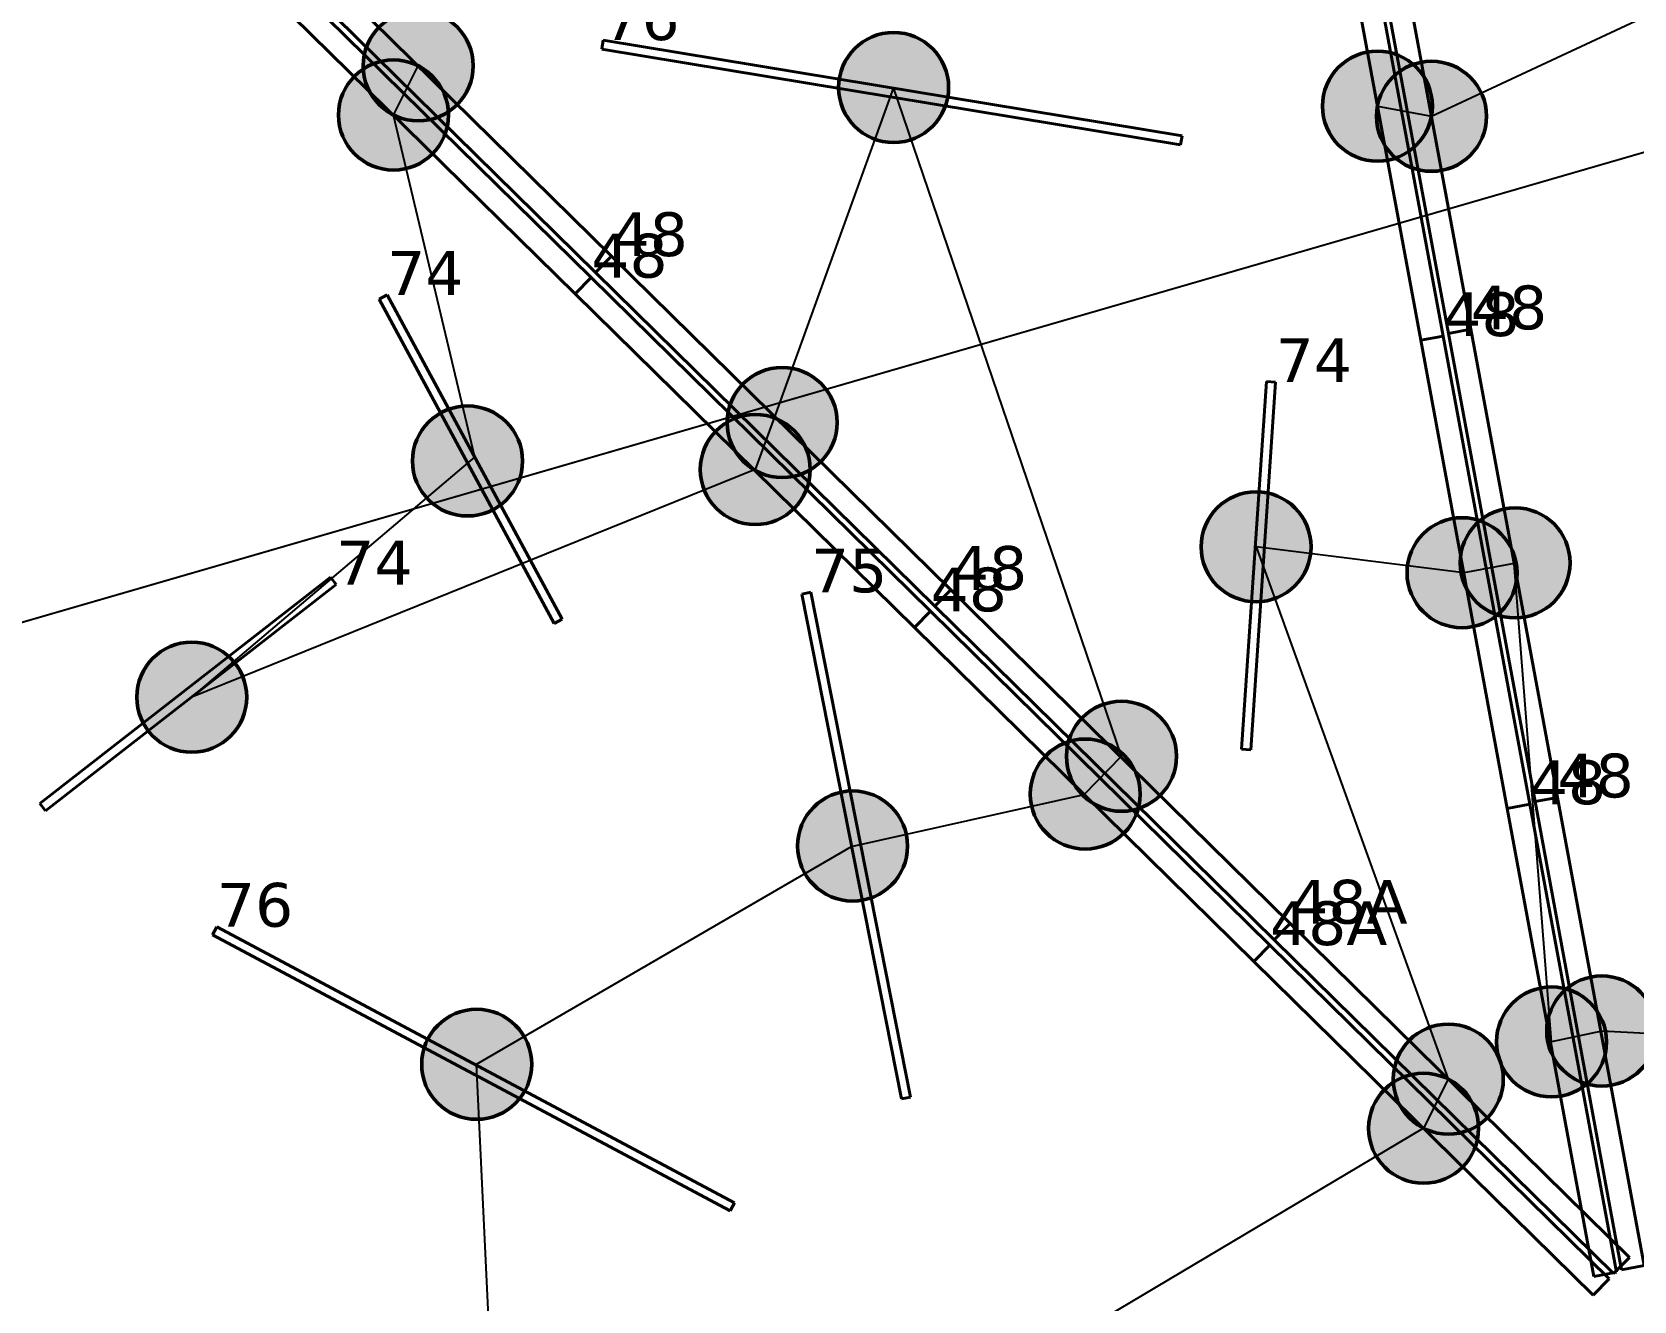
# Model space of a CAD drawing. Header units: millimetres. Extents: x -243740 to 150609, y -473655 to -165121.
# Drawn here: x 35149 to 41740, y -367602 to -362383 of the extents above; entities that cross this region are included whole.
import ezdxf

# ---------------------------------------------------------------- set-up
doc = ezdxf.new("R2010")
doc.units = ezdxf.units.MM
doc.linetypes.add('Штрих', pattern=[6.35, 3.175, -3.175])
for name, color, linetype in [('_Гр.ЩД-1C.10.4.I6.7', 6, 'Continuous'), ('_Гр.ЩД-1C.10.4.I6.8', 6, 'Continuous'), ('_Гр.ЩД-1C.10.4.I7.4', 6, 'Continuous'), ('Вставка', 252, 'Continuous')]:
    doc.layers.add(name, color=color, linetype=linetype)
for name, color, linetype, lineweight in [('_освещение_dali', 3, 'Continuous', 50), ('A-ANNO-DIMS', 7, 'Continuous', 9), ('DLX_FL1_LUM 122', 1, 'Continuous', 40), ('DLX_FL1_LUM 222', 5, 'Continuous', 40), ('DLX_LUM 12', 5, 'Continuous', 40), ('DLX_LUM 14', 5, 'Continuous', 40), ('DLX_LUM 17', 5, 'Continuous', 40), ('АР_монолит', 252, 'Continuous', 50)]:
    doc.layers.add(name, color=color, linetype=linetype, lineweight=lineweight)
doc.styles.add('GOST 2.304', font='')
doc.styles.add('TableTextStyle', font='')
doc.styles.get('GOST 2.304').set_extended_font_data('GOST Common')
doc.styles.get('TableTextStyle').set_extended_font_data('VERDANA.TTF')
doc.linetypes.add('Truba', pattern='A,3e-05,[4,MSH_7,S=1,R=0,X=0,Y=0],-3.022072', length=3.022102)
doc.dimstyles.new('М-200', dxfattribs={"dimtxt": 400, "dimasz": 160, "dimexe": 200, "dimexo": 400, "dimgap": 50, "dimtad": 1, "dimdec": 0, "dimzin": 0, "dimdsep": 46, "dimtxsty": 'GOST 2.304', "dimblk": 'ARCHTICK', "dimcen": 180, "dimdle": 200, "dimadec": 0, "dimazin": 0, "dimtfac": 1, "dimtdec": 0, "dimtmove": 1, "dimatfit": 0, "dimfxl": 1, "dimtolj": 1, "dimtzin": 0, "dimarcsym": 0})

# ---------------------------------------------------------------- blocks, each defined once
blk = doc.blocks.new('_ArchTick')
at = {"color": 0, "linetype": 'ByBlock', "const_width": 0.15}
blk.add_lwpolyline([(-0.5, -0.5), (0.5, 0.5)], dxfattribs=at)
blk = doc.blocks.new('*D46')
at = {"layer": 'A-ANNO-DIMS', "color": 0, "lineweight": -2, "transparency": 16777216}
blk.add_arc((-165703.8, -113309.3), 107894.2, 269.999998, 325.999999, dxfattribs=at)
at = {"layer": 'Defpoints', "color": 0, "lineweight": 30, "transparency": 16777216}
for p in [(-165703.8, -113309.3), (-165703.8, -113309.3), (-75741.3, -173989.8), (-131171, -215527.9), (-165703.8, -221903.3)]:
    blk.add_point(p, dxfattribs=at)
at = {"layer": 'A-ANNO-DIMS', "color": 0, "lineweight": -2, "transparency": 16777216, "xscale": 160, "yscale": 160, "zscale": 160}
for p, rotation in [((-76255.4, -173643), 55.99999895826774), ((-165703.8, -221203.5), 179.9999981265246)]:
    blk.add_blockref('_ArchTick', p, dxfattribs=dict(at, rotation=rotation))
at = {"layer": 'A-ANNO-DIMS', "color": 0, "transparency": 16777216, "insert": (-114299.5, -207822), "char_height": 400, "attachment_point": 5, "rotation": 28.54122, "style": 'GOST 2.304'}
blk.add_mtext('\\A1;56,0%%D', dxfattribs=at)
blk = doc.blocks.new('A$Caabd1818')
at = {"layer": 'DLX_FL1_LUM 122'}
for points in [[(36893.3, 33871.4, 0), (36537.1, 35796.7, 0)], [(36537.1, 35796.7, 0), (36893.3, 33871.4, 0)], [(36537.1, 35796.7, 0), (36893.3, 33871.4, 0)], [(36893.3, 33871.4, 0), (36537.1, 35796.7, 0)], [(36629.5, 35813.8, 0), (36985.8, 33888.4, 0)], [(36985.8, 33888.4, 0), (36629.5, 35813.8, 0)], [(36985.8, 33888.4, 0), (36629.5, 35813.8, 0)], [(36629.5, 35813.8, 0), (36985.8, 33888.4, 0)], [(37007.3, 33899.2, 0), (36651.1, 35824.5, 0)], [(36651.1, 35824.5, 0), (37007.3, 33899.2, 0)], [(36651.1, 35824.5, 0), (37007.3, 33899.2, 0)], [(37007.3, 33899.2, 0), (36651.1, 35824.5, 0)], [(36743.5, 35841.6, 0), (37099.8, 33916.3, 0)], [(37099.8, 33916.3, 0), (36743.5, 35841.6, 0)], [(37099.8, 33916.3, 0), (36743.5, 35841.6, 0)], [(36743.5, 35841.6, 0), (37099.8, 33916.3, 0)], [(32167.8, 35590.1, 0), (33564, 34217.4, 0)], [(33564, 34217.4, 0), (32167.8, 35590.1, 0)], [(33564, 34217.4, 0), (32167.8, 35590.1, 0)], [(32167.8, 35590.1, 0), (33564, 34217.4, 0)], [(32084.4, 35501.8, 0), (33480.6, 34129.1, 0)], [(33480.6, 34129.1, 0), (32084.4, 35501.8, 0)], [(33480.6, 34129.1, 0), (32084.4, 35501.8, 0)], [(32084.4, 35501.8, 0), (33480.6, 34129.1, 0)], [(33498.1, 34150.4, 0), (32101.9, 35523.1, 0)], [(32101.9, 35523.1, 0), (33498.1, 34150.4, 0)], [(32101.9, 35523.1, 0), (33498.1, 34150.4, 0)], [(33498.1, 34150.4, 0), (32101.9, 35523.1, 0)], [(33414.7, 34062, 0), (32018.5, 35434.8, 0)], [(32018.5, 35434.8, 0), (33414.7, 34062, 0)], [(32018.5, 35434.8, 0), (33414.7, 34062, 0)], [(33414.7, 34062, 0), (32018.5, 35434.8, 0)], [(33564, 34217.4, 0), (33498.1, 34150.4, 0)], [(33498.1, 34150.4, 0), (33564, 34217.4, 0)], [(33498.1, 34150.4, 0), (33564, 34217.4, 0)], [(33564, 34217.4, 0), (33498.1, 34150.4, 0)], [(33564, 34217.4, 0), (33564, 34217.4, 0)], [(33564, 34217.4, 0), (33564, 34217.4, 0)], [(33498.1, 34150.4, 0), (33498.1, 34150.4, 0)], [(33498.1, 34150.4, 0), (33498.1, 34150.4, 0)], [(33480.6, 34129.1, 0), (33414.7, 34062, 0)], [(33414.7, 34062, 0), (33480.6, 34129.1, 0)], [(33414.7, 34062, 0), (33480.6, 34129.1, 0)], [(33480.6, 34129.1, 0), (33414.7, 34062, 0)], [(33480.6, 34129.1, 0), (33480.6, 34129.1, 0)], [(33480.6, 34129.1, 0), (33480.6, 34129.1, 0)], [(33414.7, 34062, 0), (33414.7, 34062, 0)], [(33414.7, 34062, 0), (33414.7, 34062, 0)], [(36985.8, 33888.4, 0), (36893.3, 33871.4, 0)], [(36893.3, 33871.4, 0), (36985.8, 33888.4, 0)], [(36893.3, 33871.4, 0), (36985.8, 33888.4, 0)], [(36985.8, 33888.4, 0), (36893.3, 33871.4, 0)], [(36985.8, 33888.4, 0), (36985.8, 33888.4, 0)], [(36985.8, 33888.4, 0), (36985.8, 33888.4, 0)], [(37099.8, 33916.3, 0), (37007.3, 33899.2, 0)], [(37007.3, 33899.2, 0), (37099.8, 33916.3, 0)], [(37007.3, 33899.2, 0), (37099.8, 33916.3, 0)], [(37099.8, 33916.3, 0), (37007.3, 33899.2, 0)], [(37007.3, 33899.2, 0), (37007.3, 33899.2, 0)], [(37007.3, 33899.2, 0), (37007.3, 33899.2, 0)], [(37099.8, 33916.3, 0), (37099.8, 33916.3, 0)], [(37099.8, 33916.3, 0), (37099.8, 33916.3, 0)], [(36893.3, 33871.4, 0), (36893.3, 33871.4, 0)], [(36893.3, 33871.4, 0), (36893.3, 33871.4, 0)], [(36290.5, 31404.9, 0), (36356.4, 31471.9, 0)], [(36356.4, 31471.9, 0), (36290.5, 31404.9, 0)], [(36356.4, 31471.9, 0), (36290.5, 31404.9, 0)], [(36290.5, 31404.9, 0), (36356.4, 31471.9, 0)], [(36356.4, 31471.9, 0), (36356.4, 31471.9, 0)], [(36356.4, 31471.9, 0), (37752.6, 30099.2, 0)], [(37752.6, 30099.2, 0), (36356.4, 31471.9, 0)], [(36356.4, 31471.9, 0), (36356.4, 31471.9, 0)], [(37752.6, 30099.2, 0), (36356.4, 31471.9, 0)], [(36356.4, 31471.9, 0), (37752.6, 30099.2, 0)], [(36207.1, 31316.5, 0), (36273, 31383.6, 0)], [(36273, 31383.6, 0), (36207.1, 31316.5, 0)], [(36273, 31383.6, 0), (36207.1, 31316.5, 0)], [(36207.1, 31316.5, 0), (36273, 31383.6, 0)], [(36273, 31383.6, 0), (36273, 31383.6, 0)], [(36273, 31383.6, 0), (37669.2, 30010.8, 0)], [(37669.2, 30010.8, 0), (36273, 31383.6, 0)], [(36273, 31383.6, 0), (36273, 31383.6, 0)], [(37669.2, 30010.8, 0), (36273, 31383.6, 0)], [(36273, 31383.6, 0), (37669.2, 30010.8, 0)], [(37686.7, 30032.2, 0), (36290.5, 31404.9, 0)], [(36290.5, 31404.9, 0), (36290.5, 31404.9, 0)], [(36290.5, 31404.9, 0), (37686.7, 30032.2, 0)], [(36290.5, 31404.9, 0), (36290.5, 31404.9, 0)], [(36290.5, 31404.9, 0), (37686.7, 30032.2, 0)], [(37686.7, 30032.2, 0), (36290.5, 31404.9, 0)], [(37603.3, 29943.8, 0), (36207.1, 31316.5, 0)], [(36207.1, 31316.5, 0), (36207.1, 31316.5, 0)], [(36207.1, 31316.5, 0), (37603.3, 29943.8, 0)], [(36207.1, 31316.5, 0), (36207.1, 31316.5, 0)], [(36207.1, 31316.5, 0), (37603.3, 29943.8, 0)], [(37603.3, 29943.8, 0), (36207.1, 31316.5, 0)], [(37752.6, 30099.2, 0), (37686.7, 30032.2, 0)], [(37686.7, 30032.2, 0), (37752.6, 30099.2, 0)], [(37686.7, 30032.2, 0), (37752.6, 30099.2, 0)], [(37752.6, 30099.2, 0), (37686.7, 30032.2, 0)], [(37752.6, 30099.2, 0), (37752.6, 30099.2, 0)], [(37752.6, 30099.2, 0), (37752.6, 30099.2, 0)], [(37669.2, 30010.8, 0), (37603.3, 29943.8, 0)], [(37603.3, 29943.8, 0), (37669.2, 30010.8, 0)], [(37603.3, 29943.8, 0), (37669.2, 30010.8, 0)], [(37669.2, 30010.8, 0), (37603.3, 29943.8, 0)], [(37669.2, 30010.8, 0), (37669.2, 30010.8, 0)], [(37669.2, 30010.8, 0), (37669.2, 30010.8, 0)], [(37686.7, 30032.2, 0), (37686.7, 30032.2, 0)], [(37686.7, 30032.2, 0), (37686.7, 30032.2, 0)], [(37603.3, 29943.8, 0), (37603.3, 29943.8, 0)], [(37603.3, 29943.8, 0), (37603.3, 29943.8, 0)]]:
    blk.add_polyline3d(points, dxfattribs=at)
at = {"layer": 'DLX_FL1_LUM 222'}
for points in [[(33498.1, 34150.4, 0), (33564, 34217.4, 0)], [(33564, 34217.4, 0), (33498.1, 34150.4, 0)], [(33564, 34217.4, 0), (33498.1, 34150.4, 0)], [(33498.1, 34150.4, 0), (33564, 34217.4, 0)], [(33564, 34217.4, 0), (33564, 34217.4, 0)], [(33564, 34217.4, 0), (34960.2, 32844.7, 0)], [(34960.2, 32844.7, 0), (33564, 34217.4, 0)], [(33564, 34217.4, 0), (33564, 34217.4, 0)], [(34960.2, 32844.7, 0), (33564, 34217.4, 0)], [(33564, 34217.4, 0), (34960.2, 32844.7, 0)], [(34894.3, 32777.6, 0), (33498.1, 34150.4, 0)], [(33498.1, 34150.4, 0), (33498.1, 34150.4, 0)], [(33498.1, 34150.4, 0), (34894.3, 32777.6, 0)], [(33498.1, 34150.4, 0), (33498.1, 34150.4, 0)], [(33498.1, 34150.4, 0), (34894.3, 32777.6, 0)], [(34894.3, 32777.6, 0), (33498.1, 34150.4, 0)], [(33414.7, 34062, 0), (33480.6, 34129.1, 0)], [(33480.6, 34129.1, 0), (33414.7, 34062, 0)], [(33480.6, 34129.1, 0), (33414.7, 34062, 0)], [(33414.7, 34062, 0), (33480.6, 34129.1, 0)], [(33480.6, 34129.1, 0), (33480.6, 34129.1, 0)], [(33480.6, 34129.1, 0), (34876.8, 32756.3, 0)], [(34876.8, 32756.3, 0), (33480.6, 34129.1, 0)], [(33480.6, 34129.1, 0), (33480.6, 34129.1, 0)], [(34876.8, 32756.3, 0), (33480.6, 34129.1, 0)], [(33480.6, 34129.1, 0), (34876.8, 32756.3, 0)], [(34810.9, 32689.3, 0), (33414.7, 34062, 0)], [(33414.7, 34062, 0), (33414.7, 34062, 0)], [(33414.7, 34062, 0), (34810.9, 32689.3, 0)], [(33414.7, 34062, 0), (33414.7, 34062, 0)], [(33414.7, 34062, 0), (34810.9, 32689.3, 0)], [(34810.9, 32689.3, 0), (33414.7, 34062, 0)], [(36893.3, 33871.4, 0), (36985.8, 33888.4, 0)], [(36985.8, 33888.4, 0), (36893.3, 33871.4, 0)], [(36985.8, 33888.4, 0), (36893.3, 33871.4, 0)], [(36893.3, 33871.4, 0), (36985.8, 33888.4, 0)], [(36985.8, 33888.4, 0), (36985.8, 33888.4, 0)], [(36985.8, 33888.4, 0), (37342, 31963.1, 0)], [(37342, 31963.1, 0), (36985.8, 33888.4, 0)], [(36985.8, 33888.4, 0), (36985.8, 33888.4, 0)], [(37342, 31963.1, 0), (36985.8, 33888.4, 0)], [(36985.8, 33888.4, 0), (37342, 31963.1, 0)], [(37007.3, 33899.2, 0), (37099.8, 33916.3, 0)], [(37099.8, 33916.3, 0), (37007.3, 33899.2, 0)], [(37099.8, 33916.3, 0), (37007.3, 33899.2, 0)], [(37007.3, 33899.2, 0), (37099.8, 33916.3, 0)], [(37363.6, 31973.9, 0), (37007.3, 33899.2, 0)], [(37007.3, 33899.2, 0), (37007.3, 33899.2, 0)], [(37007.3, 33899.2, 0), (37363.6, 31973.9, 0)], [(37007.3, 33899.2, 0), (37007.3, 33899.2, 0)], [(37007.3, 33899.2, 0), (37363.6, 31973.9, 0)], [(37363.6, 31973.9, 0), (37007.3, 33899.2, 0)], [(37099.8, 33916.3, 0), (37099.8, 33916.3, 0)], [(37099.8, 33916.3, 0), (37456, 31991, 0)], [(37456, 31991, 0), (37099.8, 33916.3, 0)], [(37099.8, 33916.3, 0), (37099.8, 33916.3, 0)], [(37456, 31991, 0), (37099.8, 33916.3, 0)], [(37099.8, 33916.3, 0), (37456, 31991, 0)], [(37249.6, 31946, 0), (36893.3, 33871.4, 0)], [(36893.3, 33871.4, 0), (36893.3, 33871.4, 0)], [(36893.3, 33871.4, 0), (37249.6, 31946, 0)], [(36893.3, 33871.4, 0), (36893.3, 33871.4, 0)], [(36893.3, 33871.4, 0), (37249.6, 31946, 0)], [(37249.6, 31946, 0), (36893.3, 33871.4, 0)], [(34960.2, 32844.7, 0), (34894.3, 32777.6, 0)], [(34894.3, 32777.6, 0), (34960.2, 32844.7, 0)], [(34894.3, 32777.6, 0), (34960.2, 32844.7, 0)], [(34960.2, 32844.7, 0), (34894.3, 32777.6, 0)], [(34894.3, 32777.6, 0), (34960.2, 32844.7, 0)], [(34960.2, 32844.7, 0), (34894.3, 32777.6, 0)], [(34960.2, 32844.7, 0), (34894.3, 32777.6, 0)], [(34894.3, 32777.6, 0), (34960.2, 32844.7, 0)], [(34960.2, 32844.7, 0), (34960.2, 32844.7, 0)], [(34960.2, 32844.7, 0), (34960.2, 32844.7, 0)], [(34960.2, 32844.7, 0), (34960.2, 32844.7, 0)], [(34960.2, 32844.7, 0), (36356.4, 31471.9, 0)], [(36356.4, 31471.9, 0), (34960.2, 32844.7, 0)], [(34960.2, 32844.7, 0), (34960.2, 32844.7, 0)], [(36356.4, 31471.9, 0), (34960.2, 32844.7, 0)], [(34960.2, 32844.7, 0), (36356.4, 31471.9, 0)], [(34894.3, 32777.6, 0), (34894.3, 32777.6, 0)], [(34894.3, 32777.6, 0), (34894.3, 32777.6, 0)], [(36290.5, 31404.9, 0), (34894.3, 32777.6, 0)], [(34894.3, 32777.6, 0), (34894.3, 32777.6, 0)], [(34894.3, 32777.6, 0), (36290.5, 31404.9, 0)], [(34894.3, 32777.6, 0), (34894.3, 32777.6, 0)], [(34894.3, 32777.6, 0), (36290.5, 31404.9, 0)], [(36290.5, 31404.9, 0), (34894.3, 32777.6, 0)], [(34876.8, 32756.3, 0), (34810.9, 32689.3, 0)], [(34810.9, 32689.3, 0), (34876.8, 32756.3, 0)], [(34810.9, 32689.3, 0), (34876.8, 32756.3, 0)], [(34876.8, 32756.3, 0), (34810.9, 32689.3, 0)], [(34810.9, 32689.3, 0), (34876.8, 32756.3, 0)], [(34876.8, 32756.3, 0), (34810.9, 32689.3, 0)], [(34876.8, 32756.3, 0), (34810.9, 32689.3, 0)], [(34810.9, 32689.3, 0), (34876.8, 32756.3, 0)], [(34876.8, 32756.3, 0), (34876.8, 32756.3, 0)], [(34876.8, 32756.3, 0), (34876.8, 32756.3, 0)], [(34876.8, 32756.3, 0), (34876.8, 32756.3, 0)], [(34876.8, 32756.3, 0), (36273, 31383.6, 0)], [(36273, 31383.6, 0), (34876.8, 32756.3, 0)], [(34876.8, 32756.3, 0), (34876.8, 32756.3, 0)], [(36273, 31383.6, 0), (34876.8, 32756.3, 0)], [(34876.8, 32756.3, 0), (36273, 31383.6, 0)], [(34810.9, 32689.3, 0), (34810.9, 32689.3, 0)], [(34810.9, 32689.3, 0), (34810.9, 32689.3, 0)], [(36207.1, 31316.6, 0), (34810.9, 32689.3, 0)], [(34810.9, 32689.3, 0), (34810.9, 32689.3, 0)], [(34810.9, 32689.3, 0), (36207.1, 31316.6, 0)], [(34810.9, 32689.3, 0), (34810.9, 32689.3, 0)], [(34810.9, 32689.3, 0), (36207.1, 31316.6, 0)], [(36207.1, 31316.6, 0), (34810.9, 32689.3, 0)], [(37456, 31991, 0), (37363.6, 31973.9, 0)], [(37363.6, 31973.9, 0), (37456, 31991, 0)], [(37363.6, 31973.9, 0), (37456, 31991, 0)], [(37456, 31991, 0), (37363.6, 31973.9, 0)], [(37363.6, 31973.9, 0), (37456, 31991, 0)], [(37456, 31991, 0), (37363.6, 31973.9, 0)], [(37456, 31991, 0), (37363.6, 31973.9, 0)], [(37363.6, 31973.9, 0), (37456, 31991, 0)], [(37363.6, 31973.9, 0), (37363.6, 31973.9, 0)], [(37363.6, 31973.9, 0), (37363.6, 31973.9, 0)], [(37719.8, 30048.6, 0), (37363.6, 31973.9, 0)], [(37363.6, 31973.9, 0), (37363.6, 31973.9, 0)], [(37363.6, 31973.9, 0), (37719.8, 30048.6, 0)], [(37363.6, 31973.9, 0), (37363.6, 31973.9, 0)], [(37363.6, 31973.9, 0), (37719.8, 30048.6, 0)], [(37719.8, 30048.6, 0), (37363.6, 31973.9, 0)], [(37456, 31991, 0), (37456, 31991, 0)], [(37456, 31991, 0), (37456, 31991, 0)], [(37456, 31991, 0), (37456, 31991, 0)], [(37456, 31991, 0), (37812.2, 30065.7, 0)], [(37812.2, 30065.7, 0), (37456, 31991, 0)], [(37456, 31991, 0), (37456, 31991, 0)], [(37812.2, 30065.7, 0), (37456, 31991, 0)], [(37456, 31991, 0), (37812.2, 30065.7, 0)], [(37342, 31963.1, 0), (37249.6, 31946, 0)], [(37249.6, 31946, 0), (37342, 31963.1, 0)], [(37249.6, 31946, 0), (37342, 31963.1, 0)], [(37342, 31963.1, 0), (37249.6, 31946, 0)], [(37249.6, 31946, 0), (37342, 31963.1, 0)], [(37342, 31963.1, 0), (37249.6, 31946, 0)], [(37342, 31963.1, 0), (37249.6, 31946, 0)], [(37249.6, 31946, 0), (37342, 31963.1, 0)], [(37249.6, 31946, 0), (37249.6, 31946, 0)], [(37249.6, 31946, 0), (37249.6, 31946, 0)], [(37605.8, 30020.7, 0), (37249.6, 31946, 0)], [(37249.6, 31946, 0), (37249.6, 31946, 0)], [(37249.6, 31946, 0), (37605.8, 30020.7, 0)], [(37249.6, 31946, 0), (37249.6, 31946, 0)], [(37249.6, 31946, 0), (37605.8, 30020.7, 0)], [(37605.8, 30020.7, 0), (37249.6, 31946, 0)], [(37342, 31963.1, 0), (37342, 31963.1, 0)], [(37342, 31963.1, 0), (37342, 31963.1, 0)], [(37342, 31963.1, 0), (37342, 31963.1, 0)], [(37342, 31963.1, 0), (37698.2, 30037.8, 0)], [(37698.2, 30037.8, 0), (37342, 31963.1, 0)], [(37342, 31963.1, 0), (37342, 31963.1, 0)], [(37698.2, 30037.8, 0), (37342, 31963.1, 0)], [(37342, 31963.1, 0), (37698.2, 30037.8, 0)], [(36356.4, 31471.9, 0), (36290.5, 31404.9, 0)], [(36290.5, 31404.9, 0), (36356.4, 31471.9, 0)], [(36290.5, 31404.9, 0), (36356.4, 31471.9, 0)], [(36356.4, 31471.9, 0), (36290.5, 31404.9, 0)], [(36356.4, 31471.9, 0), (36356.4, 31471.9, 0)], [(36356.4, 31471.9, 0), (36356.4, 31471.9, 0)], [(36273, 31383.6, 0), (36207.1, 31316.6, 0)], [(36207.1, 31316.6, 0), (36273, 31383.6, 0)], [(36207.1, 31316.6, 0), (36273, 31383.6, 0)], [(36273, 31383.6, 0), (36207.1, 31316.6, 0)], [(36273, 31383.6, 0), (36273, 31383.6, 0)], [(36273, 31383.6, 0), (36273, 31383.6, 0)], [(36290.5, 31404.9, 0), (36290.5, 31404.9, 0)], [(36290.5, 31404.9, 0), (36290.5, 31404.9, 0)], [(36207.1, 31316.6, 0), (36207.1, 31316.6, 0)], [(36207.1, 31316.6, 0), (36207.1, 31316.6, 0)], [(37812.2, 30065.7, 0), (37719.8, 30048.6, 0)], [(37719.8, 30048.6, 0), (37812.2, 30065.7, 0)], [(37719.8, 30048.6, 0), (37812.2, 30065.7, 0)], [(37812.2, 30065.7, 0), (37719.8, 30048.6, 0)], [(37698.2, 30037.8, 0), (37605.8, 30020.7, 0)], [(37605.8, 30020.7, 0), (37698.2, 30037.8, 0)], [(37605.8, 30020.7, 0), (37698.2, 30037.8, 0)], [(37698.2, 30037.8, 0), (37605.8, 30020.7, 0)], [(37605.8, 30020.7, 0), (37605.8, 30020.7, 0)], [(37605.8, 30020.7, 0), (37605.8, 30020.7, 0)], [(37698.2, 30037.8, 0), (37698.2, 30037.8, 0)], [(37698.2, 30037.8, 0), (37698.2, 30037.8, 0)], [(37719.8, 30048.6, 0), (37719.8, 30048.6, 0)], [(37719.8, 30048.6, 0), (37719.8, 30048.6, 0)]]:
    blk.add_polyline3d(points, dxfattribs=at)
at = {"layer": 'DLX_LUM 12'}
for points in [[(32607.2, 34039.8, 0), (32640.7, 34057.9, 0)], [(32640.7, 34057.9, 0), (32607.2, 34039.8, 0)], [(32640.7, 34057.9, 0), (32607.2, 34039.8, 0)], [(32607.2, 34039.8, 0), (32640.7, 34057.9, 0)], [(33327.4, 32705.8, 0), (32607.2, 34039.8, 0)], [(32607.2, 34039.8, 0), (32607.2, 34039.8, 0)], [(32607.2, 34039.8, 0), (33327.4, 32705.8, 0)], [(32607.2, 34039.8, 0), (32607.2, 34039.8, 0)], [(32607.2, 34039.8, 0), (33327.4, 32705.8, 0)], [(33327.4, 32705.8, 0), (32607.2, 34039.8, 0)], [(32640.7, 34057.9, 0), (32640.7, 34057.9, 0)], [(32640.7, 34057.9, 0), (33360.9, 32723.9, 0)], [(33360.9, 32723.9, 0), (32640.7, 34057.9, 0)], [(32640.7, 34057.9, 0), (32640.7, 34057.9, 0)], [(33360.9, 32723.9, 0), (32640.7, 34057.9, 0)], [(32640.7, 34057.9, 0), (33360.9, 32723.9, 0)], [(36155.8, 32188.9, 0), (36258.2, 33701.4, 0)], [(36258.2, 33701.4, 0), (36155.8, 32188.9, 0)], [(36258.2, 33701.4, 0), (36155.8, 32188.9, 0)], [(36155.8, 32188.9, 0), (36258.2, 33701.4, 0)], [(36296.1, 33698.9, 0), (36193.7, 32186.3, 0)], [(36193.7, 32186.3, 0), (36296.1, 33698.9, 0)], [(36193.7, 32186.3, 0), (36296.1, 33698.9, 0)], [(36296.1, 33698.9, 0), (36193.7, 32186.3, 0)], [(36258.2, 33701.4, 0), (36258.2, 33701.4, 0)], [(36258.2, 33701.4, 0), (36296.1, 33698.9, 0)], [(36296.1, 33698.9, 0), (36258.2, 33701.4, 0)], [(36258.2, 33701.4, 0), (36258.2, 33701.4, 0)], [(36296.1, 33698.9, 0), (36258.2, 33701.4, 0)], [(36258.2, 33701.4, 0), (36296.1, 33698.9, 0)], [(36296.1, 33698.9, 0), (36296.1, 33698.9, 0)], [(36296.1, 33698.9, 0), (36296.1, 33698.9, 0)], [(31211, 31965.8, 0), (32407.6, 32896.6, 0)], [(32407.6, 32896.6, 0), (31211, 31965.8, 0)], [(32407.6, 32896.6, 0), (31211, 31965.8, 0)], [(31211, 31965.8, 0), (32407.6, 32896.6, 0)], [(32407.6, 32896.6, 0), (32407.6, 32896.6, 0)], [(32407.6, 32896.6, 0), (32430.9, 32866.6, 0)], [(32430.9, 32866.6, 0), (32407.6, 32896.6, 0)], [(32407.6, 32896.6, 0), (32407.6, 32896.6, 0)], [(32430.9, 32866.6, 0), (32407.6, 32896.6, 0)], [(32407.6, 32896.6, 0), (32430.9, 32866.6, 0)], [(32430.9, 32866.6, 0), (31234.4, 31935.8, 0)], [(31234.4, 31935.8, 0), (32430.9, 32866.6, 0)], [(31234.4, 31935.8, 0), (32430.9, 32866.6, 0)], [(32430.9, 32866.6, 0), (31234.4, 31935.8, 0)], [(32430.9, 32866.6, 0), (32430.9, 32866.6, 0)], [(32430.9, 32866.6, 0), (32430.9, 32866.6, 0)], [(33360.9, 32723.9, 0), (33327.4, 32705.8, 0)], [(33327.4, 32705.8, 0), (33360.9, 32723.9, 0)], [(33327.4, 32705.8, 0), (33360.9, 32723.9, 0)], [(33360.9, 32723.9, 0), (33327.4, 32705.8, 0)], [(33327.4, 32705.8, 0), (33327.4, 32705.8, 0)], [(33327.4, 32705.8, 0), (33327.4, 32705.8, 0)], [(33360.9, 32723.9, 0), (33360.9, 32723.9, 0)], [(33360.9, 32723.9, 0), (33360.9, 32723.9, 0)], [(36155.8, 32188.9, 0), (36155.8, 32188.9, 0)], [(36193.7, 32186.3, 0), (36155.8, 32188.9, 0)], [(36155.8, 32188.9, 0), (36155.8, 32188.9, 0)], [(36155.8, 32188.9, 0), (36193.7, 32186.3, 0)], [(36155.8, 32188.9, 0), (36193.7, 32186.3, 0)], [(36193.7, 32186.3, 0), (36155.8, 32188.9, 0)], [(36193.7, 32186.3, 0), (36193.7, 32186.3, 0)], [(36193.7, 32186.3, 0), (36193.7, 32186.3, 0)], [(31234.4, 31935.8, 0), (31211, 31965.8, 0)], [(31211, 31965.8, 0), (31211, 31965.8, 0)], [(31211, 31965.8, 0), (31234.4, 31935.8, 0)], [(31211, 31965.8, 0), (31211, 31965.8, 0)], [(31211, 31965.8, 0), (31234.4, 31935.8, 0)], [(31234.4, 31935.8, 0), (31211, 31965.8, 0)], [(31234.4, 31935.8, 0), (31234.4, 31935.8, 0)], [(31234.4, 31935.8, 0), (31234.4, 31935.8, 0)]]:
    blk.add_polyline3d(points, dxfattribs=at)
at = {"layer": 'DLX_LUM 14'}
for points in [[(33523.7, 35068.5, 0), (33529.9, 35106, 0)], [(33529.9, 35106, 0), (33523.7, 35068.5, 0)], [(33529.9, 35106, 0), (33523.7, 35068.5, 0)], [(33523.7, 35068.5, 0), (33529.9, 35106, 0)], [(35905.3, 34674.4, 0), (33523.7, 35068.5, 0)], [(33523.7, 35068.5, 0), (33523.7, 35068.5, 0)], [(33523.7, 35068.5, 0), (35905.3, 34674.4, 0)], [(33523.7, 35068.5, 0), (33523.7, 35068.5, 0)], [(33523.7, 35068.5, 0), (35905.3, 34674.4, 0)], [(35905.3, 34674.4, 0), (33523.7, 35068.5, 0)], [(33529.9, 35106, 0), (33529.9, 35106, 0)], [(33529.9, 35106, 0), (35911.5, 34711.9, 0)], [(35911.5, 34711.9, 0), (33529.9, 35106, 0)], [(33529.9, 35106, 0), (33529.9, 35106, 0)], [(35911.5, 34711.9, 0), (33529.9, 35106, 0)], [(33529.9, 35106, 0), (35911.5, 34711.9, 0)], [(35911.5, 34711.9, 0), (35905.3, 34674.4, 0)], [(35905.3, 34674.4, 0), (35911.5, 34711.9, 0)], [(35905.3, 34674.4, 0), (35911.5, 34711.9, 0)], [(35911.5, 34711.9, 0), (35905.3, 34674.4, 0)], [(35905.3, 34674.4, 0), (35905.3, 34674.4, 0)], [(35905.3, 34674.4, 0), (35905.3, 34674.4, 0)], [(35911.5, 34711.9, 0), (35911.5, 34711.9, 0)], [(35911.5, 34711.9, 0), (35911.5, 34711.9, 0)], [(31922.1, 31425.8, 0), (31939.9, 31459.3, 0)], [(31939.9, 31459.3, 0), (31922.1, 31425.8, 0)], [(31939.9, 31459.3, 0), (31922.1, 31425.8, 0)], [(31922.1, 31425.8, 0), (31939.9, 31459.3, 0)], [(31939.9, 31459.3, 0), (31939.9, 31459.3, 0)], [(31939.9, 31459.3, 0), (34070.1, 30323.5, 0)], [(34070.1, 30323.5, 0), (31939.9, 31459.3, 0)], [(31939.9, 31459.3, 0), (31939.9, 31459.3, 0)], [(34070.1, 30323.5, 0), (31939.9, 31459.3, 0)], [(31939.9, 31459.3, 0), (34070.1, 30323.5, 0)], [(34052.2, 30290, 0), (31922.1, 31425.8, 0)], [(31922.1, 31425.8, 0), (31922.1, 31425.8, 0)], [(31922.1, 31425.8, 0), (34052.2, 30290, 0)], [(31922.1, 31425.8, 0), (31922.1, 31425.8, 0)], [(31922.1, 31425.8, 0), (34052.2, 30290, 0)], [(34052.2, 30290, 0), (31922.1, 31425.8, 0)], [(34070.1, 30323.5, 0), (34052.2, 30290, 0)], [(34052.2, 30290, 0), (34070.1, 30323.5, 0)], [(34052.2, 30290, 0), (34070.1, 30323.5, 0)], [(34070.1, 30323.5, 0), (34052.2, 30290, 0)], [(34070.1, 30323.5, 0), (34070.1, 30323.5, 0)], [(34070.1, 30323.5, 0), (34070.1, 30323.5, 0)], [(34052.2, 30290, 0), (34052.2, 30290, 0)], [(34052.2, 30290, 0), (34052.2, 30290, 0)]]:
    blk.add_polyline3d(points, dxfattribs=at)
at = {"layer": 'DLX_LUM 17'}
for points in [[(34347.3, 32827.2, 0), (34384.5, 32834.6, 0)], [(34384.5, 32834.6, 0), (34347.3, 32827.2, 0)], [(34384.5, 32834.6, 0), (34347.3, 32827.2, 0)], [(34347.3, 32827.2, 0), (34384.5, 32834.6, 0)], [(34756.3, 30751.2, 0), (34347.3, 32827.2, 0)], [(34347.3, 32827.2, 0), (34347.3, 32827.2, 0)], [(34347.3, 32827.2, 0), (34756.3, 30751.2, 0)], [(34347.3, 32827.2, 0), (34347.3, 32827.2, 0)], [(34347.3, 32827.2, 0), (34756.3, 30751.2, 0)], [(34756.3, 30751.2, 0), (34347.3, 32827.2, 0)], [(34384.5, 32834.6, 0), (34384.5, 32834.6, 0)], [(34384.5, 32834.6, 0), (34793.6, 30758.5, 0)], [(34793.6, 30758.5, 0), (34384.5, 32834.6, 0)], [(34384.5, 32834.6, 0), (34384.5, 32834.6, 0)], [(34793.6, 30758.5, 0), (34384.5, 32834.6, 0)], [(34384.5, 32834.6, 0), (34793.6, 30758.5, 0)], [(34793.6, 30758.5, 0), (34756.3, 30751.2, 0)], [(34756.3, 30751.2, 0), (34793.6, 30758.5, 0)], [(34756.3, 30751.2, 0), (34793.6, 30758.5, 0)], [(34793.6, 30758.5, 0), (34756.3, 30751.2, 0)], [(34756.3, 30751.2, 0), (34756.3, 30751.2, 0)], [(34756.3, 30751.2, 0), (34756.3, 30751.2, 0)], [(34793.6, 30758.5, 0), (34793.6, 30758.5, 0)], [(34793.6, 30758.5, 0), (34793.6, 30758.5, 0)]]:
    blk.add_polyline3d(points, dxfattribs=at)
blk = doc.blocks.new('A$Cab2378fa')
at = {"lineweight": 25, "true_color": 0xfff5f5}
h = blk.add_hatch(color=7, dxfattribs=at)
h.dxf.hatch_style = 1
h.paths.add_polyline_path([(0, 0), (-141.6, -170.3, 0.174923), (3, -222.4, 0.197808), (162.3, -156.8)])
h.paths.add_polyline_path([(-163.2, 157.6), (0, 0), (147.8, 177.8, 0.175398), (3, 230.2, 0.209014)])
at = {"lineweight": 25}
h = blk.add_hatch(color=0, dxfattribs=at)
h.paths.add_polyline_path([(162.3, -156.8, 0.442338), (147.8, 177.8), (0, 0)])
h.paths.add_polyline_path([(-141.6, -170.3), (0, 0), (-163.2, 157.6, 0.430096)])
blk.add_circle((3, 3.9), 226.3)
blk = doc.blocks.new('Оси200')
at = {"layer": 'A-ANNO-DIMS'}
dim = blk.add_angular_dim_2l(base=(-131171, -215527.9), line1=((-165703.8, -113309.3), (-75741.3, -173989.8)), line2=((-165703.8, -113309.3), (-165703.8, -221903.3)), text='56,0%%D', dimstyle='М-200', override={"dimadec": 2, "dimtmove": 2}, dxfattribs=at)
dim.commit()
dim.dimension.update_dxf_attribs({"geometry": '*D46', "text_midpoint": (-114299.5, -207822), "dimtype": 130})
blk = doc.blocks.new('A$C010e0e93')
at = {"layer": 'A-ANNO-DIMS'}
blk.add_blockref('Оси200', (404603.7, 213803.6), dxfattribs=at)

msp = doc.modelspace()

# ---------------------------------------------------------------- block references
at = {"layer": '_освещение_dali', "color": 1, "ltscale": 100}
for p in [(36734.9, -362525.9), (36633.2, -362728.1), (40681.9, -362691.7), (40904.4, -362733.4), (40973.5, -366693.3), (40871.9, -366895.5)]:
    msp.add_blockref('A$Cab2378fa', p, dxfattribs=at)

# ---------------------------------------------------------------- next in the draw order: block references
at = {"layer": 'Вставка', "linetype": 'Truba', "lineweight": 30, "ltscale": 100}
msp.add_blockref('A$C010e0e93', (-234640, -397437.2), dxfattribs=at)

# ---------------------------------------------------------------- next in the draw order: linework, layer by layer
at = {"layer": '_Гр.ЩД-1C.10.4.I6.7', "ltscale": 100}
msp.add_lwpolyline([(71772.6, -354189.7), (29115.1, -366547), (34517.5, -385196), (27894.1, -387013), (28543.9, -389381.8)], dxfattribs=at)
at = {"layer": '_Гр.ЩД-1C.10.4.I6.8', "ltscale": 100}
msp.add_lwpolyline([(51330.2, -359148.2), (52714.1, -363343.4), (53910.2, -365243.8), (53941.7, -366588.4), (55194.6, -368575), (53574.3, -369151.9), (53690.9, -368984.9), (53511, -367392.3), (52096.1, -367848.9), (51979.6, -368015.9), (50370.1, -366897.3), (50501.4, -366712.9), (50220.2, -365044.4), (52249.9, -364129.4), (51104.9, -360176.8), (29115.9, -366546.8), (34553, -385186.3), (27859.9, -386978.8), (28523.4, -389381.8)], dxfattribs=at)
at = {"layer": '_Гр.ЩД-1C.10.4.I7.4', "ltscale": 100}
for points in [[(40312.6, -360717.5), (40684.9, -362687.8), (40907.4, -362729.5), (43309.3, -361607.5)], [(42313.8, -366529.4), (41607.6, -366491.6), (41401.2, -366536.5), (41247.6, -364568.1), (41039.9, -364606.6), (40185.6, -364500), (40976.5, -366689.4), (40874.9, -366891.6), (37096.7, -369136.7), (36978.5, -366628.5), (38521.5, -365732.6), (39478.7, -365518.9), (39631.8, -365361.6), (38694.2, -362611), (38202, -363969.4), (38124.9, -364182.2), (35806.2, -365118.7), (36970.4, -364130.9), (36636.2, -362724.2), (36737.8, -362522), (35443.2, -361243.4)]]:
    msp.add_lwpolyline(points, dxfattribs=at)

# ---------------------------------------------------------------- next in the draw order: block references
at = {"layer": '_освещение_dali', "color": 5, "ltscale": 100}
for p in [(38691.2, -362614.9), (38232.6, -363992.8), (36937.9, -364151), (38121.9, -364186.1), (40182.6, -364503.9), (41248.4, -364570.2), (41030, -364610.6), (35803.2, -365122.6), (39628.8, -365365.5), (39479.6, -365520.9), (38522.4, -365734.6), (41604.7, -366495.5), (41398.3, -366540.4), (36975.6, -366632.4)]:
    msp.add_blockref('A$Cab2378fa', p, dxfattribs=at)
at = {"layer": 'Defpoints', "linetype": 'Truba', "ltscale": 100}
msp.add_blockref('A$Caabd1818', (3969.7, -397521.8), dxfattribs=at)

# ---------------------------------------------------------------- next in the draw order: texts
at = {"layer": '_освещение_dali', "color": 132, "true_color": 0x20cbc9, "style": 'TableTextStyle'}
for s, p in [('76', (37499.5, -362415.8)), ('48', (37533.7, -363304.4)), ('48', (37450.3, -363392.7)), ('74', (36610.3, -363463.9)), ('48', (41069.4, -363605.5)), ('48', (40955.5, -363633.3)), ('74', (40265.8, -363822.9)), ('74', (36400.6, -364655.2)), ('48', (38929.8, -364677.1)), ('75', (38354.2, -364687.2)), ('48', (38846.5, -364765.5)), ('48', (41425.7, -365530.8)), ('48', (41311.7, -365558.7)), ('76', (35909.6, -366062.5)), ('48А', (40326, -366049.9)), ('48А', (40242.7, -366138.2))]:
    msp.add_text(s, height=180, dxfattribs=at).set_placement(p)

doc.saveas('drawing.dxf')
